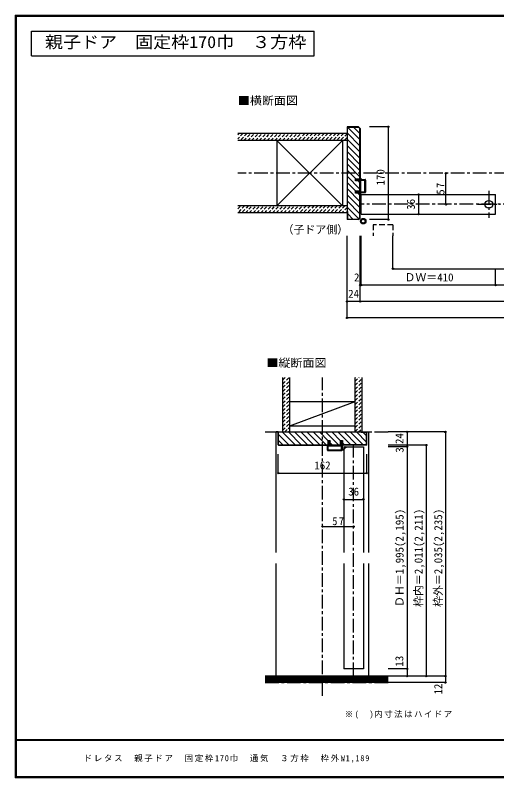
# Model space of a CAD drawing. Units: millimetres at full size, sheet at 1:5. Extents: x -973 to 977, y -718 to 696.
# Drawn here: x -973 to -92, y -701 to 696 of the extents above; entities that cross this region are included whole.
import ezdxf
from ezdxf.enums import TextEntityAlignment as Align

# ---------------------------------------------------------------- set-up
doc = ezdxf.new("R2010")
doc.units = ezdxf.units.MM
doc.header["$LTSCALE"] = 5
doc.header["$PDMODE"] = 32
doc.header["$PDSIZE"] = 2.5
for name, pattern in [('CHAIN1', [8, 5, -1, 1, -1]), ('DASHED1', [1.8, 1.2, -0.6]), ('DASHED2', [3, 2, -1])]:
    doc.linetypes.add(name, pattern=pattern)
for name, color, linetype in [('0-0_補助線', 7, 'Continuous'), ('0-1_通り芯', 4, 'CHAIN1'), ('0-2_柱', 3, 'Continuous'), ('0-3_仕上げ', 2, 'Continuous'), ('0-4_枠', 3, 'Continuous'), ('0-6_扉', 6, 'Continuous'), ('0-7_金物', 7, 'Continuous'), ('0-A_文字', 3, 'Continuous'), ('0-B_寸法', 7, 'Continuous'), ('0-C_ハッチ', 4, 'DASHED1'), ('F-1_枠', 6, 'Continuous'), ('F-A_文字', 7, 'Continuous')]:
    doc.layers.add(name, color=color, linetype=linetype)
doc.styles.add('ＭＳ ゴシック', font='')
doc.styles.get('ＭＳ ゴシック').set_extended_font_data('MS Gothic')

# ---------------------------------------------------------------- blocks, each defined once
blk = doc.blocks.new('01')
at = {"layer": '0-0_補助線'}
for p, q in [((-14.5, 0.346), (-14.5, -0.449)), ((-14.3, 0.346), (-14.3, -0.449)), ((-12.045, -0.049), (-14.178, 0.444)), ((-12, 0.146), (-14.133, 0.639)), ((-11.475, 5.146), (-12.298, 4.504)), ((-12.175, 4.146), (-11.475, 4.146)), ((-12.045, -0.049), (-11.993, 0.145)), ((-11.475, 0.146), (-12, 0.146)), ((-11.475, 7.146), (-11.475, 5.146)), ((-11.475, 4.146), (-11.475, 0.146)), ((-10.68, 7.55), (-9.257, 6.508)), ((-9.375, 6.146), (-10.075, 6.146)), ((-10.075, 3.146), (-10.075, 6.146)), ((-10.075, 3.146), (-9.252, 2.504)), ((-9.375, 2.146), (-10.075, 2.146)), ((-10.075, 0.146), (-10.075, 2.146)), ((-10.075, 0.146), (10.075, 0.146)), ((10.075, 3.146), (9.252, 2.504)), ((10.68, 7.55), (9.257, 6.508)), ((9.375, 6.146), (10.075, 6.146)), ((9.375, 2.146), (10.075, 2.146)), ((10.075, 3.146), (10.075, 6.146)), ((10.075, 0.146), (10.075, 2.146)), ((11.475, 7.146), (11.475, 5.146)), ((11.475, 5.146), (12.298, 4.504)), ((12.175, 4.146), (11.475, 4.146)), ((11.475, 4.146), (11.475, 0.146)), ((11.475, 0.146), (12, 0.146)), ((12.045, -0.049), (11.993, 0.145)), ((12, 0.146), (14.133, 0.639)), ((12.045, -0.049), (14.178, 0.444)), ((14.3, 0.346), (14.3, -0.449)), ((14.5, 0.346), (14.5, -0.449)), ((-14.265, -0.741), (-12.235, -1.196)), ((-14.222, -0.546), (-12.191, -1.001)), ((-12, -1.488), (-12, -8.854)), ((-11.8, -1.488), (-11.8, -8.854)), ((-11, -9.654), (11, -9.654)), ((11, -9.854), (-11, -9.854)), ((-10.6, -1.554), (-10.6, -8.154)), ((-10.3, -1.254), (10.3, -1.254)), ((-10.3, -8.454), (10.3, -8.454)), ((10.6, -1.554), (10.6, -8.154)), ((11.8, -1.488), (11.8, -8.854)), ((12, -1.488), (12, -8.854)), ((14.222, -0.546), (12.191, -1.001)), ((14.265, -0.741), (12.235, -1.196))]:
    blk.add_line(p, q, dxfattribs=at)
for centre, radius, start, end in [((-14.2, 0.346), 0.3, 77.00048, 180), ((-14.2, 0.346), 0.1, 77.00048, 180), ((-12.175, 4.346), 0.2, 127.96957, 270), ((-10.975, 7.146), 0.5, 53.78053, 180), ((-9.375, 6.346), 0.2, 270, 53.78053), ((-9.375, 2.346), 0.2, 270, 52.03043), ((9.375, 6.346), 0.2, 126.21947, 270), ((9.375, 2.346), 0.2, 127.96957, 270), ((10.975, 7.146), 0.5, 0, 126.21947), ((12.175, 4.346), 0.2, 270, 52.03043), ((14.2, 0.346), 0.3, 0, 102.99952), ((14.2, 0.346), 0.1, 0, 102.99952), ((-14.2, -0.449), 0.3, 180, 257.3929), ((-14.2, -0.449), 0.1, 180, 257.3929), ((-12.3, -1.488), 0.3, 0, 76.0718), ((-12.3, -1.488), 0.5, 0, 76.0718), ((-11, -8.854), 1, 180, 270), ((-11, -8.854), 0.8, 180, 270), ((-10.3, -1.554), 0.3, 90, 180), ((-10.3, -8.154), 0.3, 180, 270), ((10.3, -1.554), 0.3, 0, 90), ((10.3, -8.154), 0.3, 270, 0), ((11, -8.854), 1, 270, 0), ((11, -8.854), 0.8, 270, 0), ((12.3, -1.488), 0.5, 103.9282, 180), ((12.3, -1.488), 0.3, 103.9282, 180), ((14.2, -0.449), 0.1, 282.6071, 0), ((14.2, -0.449), 0.3, 282.6071, 0)]:
    blk.add_arc(centre, radius, start, end, dxfattribs=at)
blk = doc.blocks.new('2')
at = {"layer": '0-0_補助線'}
for p, q in [((-9.846, -9.622), (-9.846, 15.078)), ((-8.846, 16.078), (0.354, 16.078)), ((-8.846, 15.878), (0.637, 15.878)), ((-8.446, 14.378), (-8.446, -8.922)), ((-8.146, 14.678), (-1.546, 14.678)), ((-1.246, 14.378), (-1.246, -8.922)), ((0.154, 11.653), (2.154, 11.653)), ((0.154, 11.653), (0.154, -8.497)), ((2.154, 10.953), (2.154, 11.653)), ((3.154, 11.653), (2.512, 10.83)), ((3.154, 11.653), (6.154, 11.653)), ((4.154, 13.753), (4.154, 13.053)), ((5.154, 13.053), (4.512, 13.876)), ((7.154, 13.053), (5.154, 13.053)), ((6.154, 10.953), (6.154, 11.653)), ((7.558, 12.258), (6.516, 10.835)), ((-1.48, -10.622), (-8.846, -10.622)), ((-1.546, -9.222), (-8.146, -9.222)), ((-1.189, -10.85), (-0.732, -12.694)), ((0.354, -12.922), (-0.441, -12.922)), ((0.154, -8.497), (2.154, -8.497)), ((4.154, -9.897), (0.154, -9.897)), ((0.154, -9.897), (0.154, -10.622)), ((0.154, -10.622), (0.645, -12.548)), ((2.154, -7.797), (2.154, -8.497)), ((3.154, -8.497), (2.512, -7.674)), ((3.154, -8.497), (6.154, -8.497)), ((4.154, -10.597), (4.154, -9.897)), ((5.154, -9.897), (4.512, -10.72)), ((7.154, -9.897), (5.154, -9.897)), ((6.154, -7.797), (6.154, -8.497)), ((7.558, -9.101), (6.516, -7.679))]:
    blk.add_line(p, q, dxfattribs=at)
for points in [[(-9.646, 15.078), (-9.646, -9.622), (-9.846, -9.622)], [(4.154, 13.053), (0.154, 13.053), (0.649, 15.723)]]:
    blk.add_lwpolyline(points, dxfattribs=at)
for centre, radius, start, end in [((-8.846, 15.078), 1, 90, 180), ((-8.846, 15.078), 0.8, 90, 180), ((-8.146, 14.378), 0.3, 90, 180), ((-1.546, 14.378), 0.3, 0, 90), ((0.354, 15.778), 0.3, 349.49875, 90), ((2.354, 10.953), 0.2, 180, 322.03043), ((4.354, 13.753), 0.2, 37.96957, 180), ((6.354, 10.953), 0.2, 180, 323.78053), ((7.154, 12.553), 0.5, 323.78053, 90), ((-8.846, -9.622), 1, 180, 270), ((-2.846, -10.72), 6, 179.06153, 259.29815), ((-8.146, -8.922), 0.3, 180, 270), ((-2.846, -10.72), 5.3, 178.93757, 259.29815), ((-1.546, -8.922), 0.3, 270, 0), ((-1.48, -10.922), 0.3, 13.9282, 90), ((-0.441, -12.622), 0.3, 193.9282, 270), ((0.354, -12.622), 0.3, 270, 14.29438), ((2.354, -7.797), 0.2, 37.96957, 180), ((4.354, -10.597), 0.2, 180, 322.03043), ((6.354, -7.797), 0.2, 36.21947, 180), ((7.154, -9.397), 0.5, 270, 36.21947), ((-3.896, -16.272), 0.35, 259.29815, 79.29815)]:
    blk.add_arc(centre, radius, start, end, dxfattribs=at)
blk.add_point((-3.896, -16.622), dxfattribs=at)

msp = doc.modelspace()

# ---------------------------------------------------------------- linework, layer by layer
at = {"layer": '0-1_通り芯'}
for p, q in [((569.153, 406.5), (-565.847, 406.5)), ((345.153, 349.5), (-341.847, 349.5)), ((-410.847, -550.982), (-410.847, 32.5)), ((-515.847, -67.5), (-290.847, -67.5)), ((-353.847, -514.5), (-353.847, -91.5)), ((-515.847, -526.5), (-290.847, -526.5))]:
    msp.add_line(p, q, dxfattribs=at)
at = {"layer": '0-1_通り芯', "color": 7}
for p, q in [((-106.384, 374.296), (-106.384, 325.063)), ((-126.919, 349.5), (-85.133, 349.5))]:
    msp.add_line(p, q, dxfattribs=at)
at = {"layer": '0-1_通り芯', "color": 7, "linetype": 'Continuous'}
msp.add_circle((-106.384, 349.5), 7, dxfattribs=at)
at = {"layer": '0-2_柱', "color": 7}
for p, q in [((-494.347, 346.5), (-374.347, 466.5)), ((-374.347, 346.5), (-494.347, 466.5)), ((-470.847, -56.5), (-350.847, -11.5))]:
    msp.add_line(p, q, dxfattribs=at)
at = {"layer": '0-2_柱'}
for p, q in [((-494.347, 466.5), (-494.347, 346.5)), ((-374.347, 466.5), (-374.347, 346.5)), ((-470.847, -11.5), (-350.847, -11.5)), ((-470.847, -56.5), (-350.847, -56.5))]:
    msp.add_line(p, q, dxfattribs=at)
at = {"layer": '0-3_仕上げ'}
for p, q in [((-365.847, 479), (-565.847, 479)), ((-365.847, 466.5), (-565.847, 466.5)), ((-365.847, 346.5), (-565.847, 346.5)), ((-365.847, 334), (-565.847, 334)), ((-483.347, -67.5), (-483.347, 32.5)), ((-470.847, -67.5), (-470.847, 32.5)), ((-350.847, -67.5), (-350.847, 32.5)), ((-338.347, -67.5), (-338.347, 32.5)), ((-290.847, -514.5), (-515.847, -514.5)), ((-290.847, -526.5), (-515.847, -526.5))]:
    msp.add_line(p, q, dxfattribs=at)
at = {"layer": '0-3_仕上げ', "color": 7}
for p, q in [((-290.847, -516), (-515.847, -516)), ((-290.847, -517.5), (-515.847, -517.5)), ((-290.847, -519), (-515.847, -519)), ((-290.847, -520.5), (-515.847, -520.5)), ((-290.847, -522), (-515.847, -522)), ((-290.847, -523.5), (-515.847, -523.5)), ((-290.847, -525), (-515.847, -525))]:
    msp.add_line(p, q, dxfattribs=at)
at = {"layer": '0-4_枠'}
for p, q in [((-344.675, 491.5), (-365.847, 491.5)), ((-365.847, 491.5), (-365.847, 321.5)), ((-365.347, 491), (-344.883, 491)), ((-365.347, 476.5), (-365.347, 491)), ((-344.883, 491), (-342.347, 488.464)), ((-344.675, 491.5), (-341.847, 488.672)), ((-365.347, 476.5), (-365.847, 476.5)), ((-342.347, 396), (-342.347, 488.464)), ((-341.847, 488.672), (-341.847, 396)), ((-350.347, 396), (-341.847, 396)), ((-350.347, 392.3), (-350.347, 396)), ((-341.847, 392.3), (-350.347, 392.3)), ((-342.347, 373.7), (-342.347, 392.3)), ((-341.847, 373.7), (-341.847, 392.3)), ((-341.847, 373.7), (-350.347, 373.7)), ((-350.347, 370), (-350.347, 373.7)), ((-341.847, 370), (-350.347, 370)), ((-342.347, 324.536), (-342.347, 370)), ((-341.847, 324.328), (-341.847, 370)), ((-365.347, 336.5), (-365.847, 336.5)), ((-365.347, 336.5), (-365.347, 322)), ((-344.675, 321.5), (-365.847, 321.5)), ((-344.882, 322), (-365.347, 322)), ((-344.882, 322), (-342.347, 324.536)), ((-344.675, 321.5), (-341.847, 324.328)), ((-491.847, -67.5), (-329.847, -67.5)), ((-491.347, -90.586), (-491.347, -68)), ((-481.847, -68), (-491.347, -68)), ((-481.847, -67.5), (-481.847, -68)), ((-339.847, -68), (-339.847, -67.5)), ((-339.847, -68), (-330.347, -68)), ((-330.347, -90.586), (-330.347, -68)), ((-400.347, -83), (-396.647, -83)), ((-400.347, -91.5), (-400.347, -83)), ((-396.647, -91.5), (-396.647, -83)), ((-378.047, -91.5), (-378.047, -83)), ((-490.933, -91), (-491.347, -90.586)), ((-491.14, -91.5), (-400.347, -91.5)), ((-490.933, -91), (-400.347, -91)), ((-396.647, -91), (-378.047, -91)), ((-396.647, -91.5), (-378.047, -91.5)), ((-330.761, -91), (-374.347, -91)), ((-330.554, -91.5), (-374.347, -91.5)), ((-330.761, -91), (-330.347, -90.586))]:
    msp.add_line(p, q, dxfattribs=at)
at = {"layer": '0-4_枠', "color": 4}
for p, q in [((-491.847, -67.5), (-495.847, -67.5)), ((-495.847, -288.25), (-495.847, -67.5)), ((-329.847, -67.5), (-325.847, -67.5)), ((-325.847, -288.25), (-325.847, -67.5)), ((-495.847, -514.5), (-495.847, -308.25)), ((-325.847, -514.5), (-325.847, -308.25))]:
    msp.add_line(p, q, dxfattribs=at)
at = {"layer": '0-4_枠'}
for points in [[(-491.14, -91.5), (-491.847, -90.793), (-491.847, -67.5)], [(-330.554, -91.5), (-329.847, -90.793), (-329.847, -67.5)], [(-378.047, -83), (-374.347, -83), (-374.347, -91.5)]]:
    msp.add_lwpolyline(points, dxfattribs=at)
at = {"layer": '0-6_扉'}
for p, q in [((-339.847, 367.5), (-93.884, 367.5)), ((-339.847, 331.5), (-339.847, 367.5)), ((-93.884, 331.5), (-93.884, 367.5)), ((-339.847, 331.5), (-93.884, 331.5)), ((-371.847, -94.5), (-335.847, -94.5)), ((-371.847, -94.5), (-371.847, -288.25)), ((-335.847, -94.5), (-335.847, -288.25)), ((-371.847, -308.25), (-371.847, -501.5)), ((-335.847, -308.25), (-335.847, -501.5)), ((-335.847, -501.5), (-371.847, -501.5))]:
    msp.add_line(p, q, dxfattribs=at)
at = {"layer": '0-6_扉', "linetype": 'DASHED2'}
for p, q in [((-317.852, 312.224), (-317.852, 291.5)), ((-281.852, 312.224), (-317.852, 312.224)), ((-281.852, 312.224), (-281.852, 291.5))]:
    msp.add_line(p, q, dxfattribs=at)
at = {"layer": '0-7_金物'}
for radius in [5, 3.5]:
    msp.add_circle((-336.383, 318.672), radius, dxfattribs=at)
at = {"layer": '0-A_文字'}
for p, q in [((-943.333, 621.667), (-943.333, 666.667)), ((-943.333, 666.667), (-426.19, 666.667)), ((-426.19, 621.667), (-426.19, 666.667)), ((-943.333, 621.667), (-426.19, 621.667))]:
    msp.add_line(p, q, dxfattribs=at)
at = {"layer": '0-B_寸法', "color": 4}
for p, q in [((-290.425, 491.5), (-324.947, 491.5)), ((-290.425, 491.5), (-290.425, 321.5)), ((-184.837, 349.5), (-184.837, 406.5)), ((-234.837, 367.5), (-234.837, 331.5)), ((-290.425, 321.5), (-324.947, 321.5)), ((-365.847, 141.5), (-365.847, 291.5)), ((-341.847, 171.5), (-341.847, 291.5)), ((-339.847, 201.5), (-339.847, 291.5)), ((-281.852, 231.5), (-281.852, 291.5)), ((-281.852, 231.5), (285.158, 231.5)), ((-93.884, 201.5), (-93.884, 231.5)), ((345.153, 201.5), (-341.847, 201.5)), ((369.153, 171.5), (-365.847, 171.5)), ((369.153, 141.5), (-365.847, 141.5)), ((-185.99, -67.5), (-290.847, -67.5)), ((-255.847, -67.5), (-255.847, -514.5)), ((-185.99, -67.5), (-185.99, -526.5)), ((-220.847, -91.5), (-290.847, -91.5)), ((-255.847, -94.5), (-290.847, -94.5)), ((-220.847, -91.5), (-220.847, -514.5)), ((-491.847, -142.922), (-491.847, -108.4)), ((-329.847, -142.922), (-329.847, -108.4)), ((-491.847, -142.922), (-329.847, -142.922)), ((-371.847, -190.882), (-335.847, -190.882)), ((-410.847, -240.882), (-353.847, -240.882)), ((-255.847, -501.5), (-290.847, -501.5)), ((-185.99, -514.5), (-290.847, -514.5)), ((-185.99, -526.5), (-290.847, -526.5))]:
    msp.add_line(p, q, dxfattribs=at)
at = {"layer": '0-B_寸法'}
for p in [(-290.425, 491.5), (-184.837, 406.5), (-234.837, 367.5), (-184.837, 349.5), (-290.425, 321.5), (-234.837, 331.5), (-281.852, 231.5), (-341.847, 201.5), (-339.847, 201.5), (-93.884, 201.5), (-365.847, 171.5), (-341.847, 171.5), (-365.847, 141.5), (-255.847, -67.5), (-185.99, -67.5), (-255.847, -91.5), (-255.847, -94.5), (-220.847, -91.5), (-491.847, -142.922), (-329.847, -142.922), (-371.847, -190.882), (-335.847, -190.882), (-410.847, -240.882), (-353.847, -240.882), (-255.847, -501.5), (-255.847, -514.5), (-220.847, -514.5), (-185.99, -514.5), (-185.99, -526.5)]:
    msp.add_point(p, dxfattribs=at)
at = {"layer": '0-C_ハッチ', "linetype": 'Continuous'}
for p, q in [((-365.847, 491.48), (-342.347, 467.98)), ((-354.053, 491), (-342.347, 479.294)), ((-365.347, 479.667), (-342.347, 456.666)), ((-365.847, 468.853), (-342.347, 445.353)), ((-365.847, 457.539), (-342.347, 434.039)), ((-365.847, 446.226), (-342.347, 422.725)), ((-365.847, 434.912), (-342.347, 411.412)), ((-365.847, 423.598), (-342.347, 400.098)), ((-365.847, 412.284), (-349.563, 396)), ((-365.847, 400.97), (-342.347, 377.47)), ((-345.863, 392.3), (-342.347, 388.784)), ((-365.847, 389.657), (-349.89, 373.7)), ((-365.847, 378.343), (-342.347, 354.843)), ((-365.847, 367.029), (-342.347, 343.529)), ((-346.19, 370), (-342.347, 366.157)), ((-365.847, 355.716), (-342.347, 332.216)), ((-365.847, 344.402), (-344.164, 322.719)), ((-365.347, 332.588), (-354.759, 322)), ((-484.013, -68), (-461.013, -91)), ((-473.2, -67.5), (-449.7, -91)), ((-461.886, -67.5), (-438.386, -91)), ((-450.572, -67.5), (-427.072, -91)), ((-439.259, -67.5), (-415.759, -91)), ((-427.945, -67.5), (-404.445, -91)), ((-416.631, -67.5), (-400.347, -83.784)), ((-405.317, -67.5), (-381.817, -91)), ((-394.004, -67.5), (-378.047, -83.457)), ((-382.69, -67.5), (-359.19, -91)), ((-371.376, -67.5), (-347.876, -91)), ((-360.063, -67.5), (-336.563, -91)), ((-348.749, -67.5), (-330.347, -85.902)), ((-336.935, -68), (-330.347, -74.588)), ((-491.347, -71.98), (-472.327, -91)), ((-491.347, -83.294), (-483.641, -91)), ((-396.647, -87.484), (-393.131, -91)), ((-374.347, -87.157), (-370.504, -91))]:
    msp.add_line(p, q, dxfattribs=at)
at = {"layer": '0-C_ハッチ'}
for p, q in [((-556.444, 479), (-565.847, 469.597)), ((-565.847, 476.668), (-563.515, 479)), ((-549.373, 479), (-561.873, 466.5)), ((-554.802, 466.5), (-542.302, 479)), ((-547.731, 466.5), (-535.231, 479)), ((-540.66, 466.5), (-528.16, 479)), ((-533.589, 466.5), (-521.089, 479)), ((-526.518, 466.5), (-514.018, 479)), ((-519.447, 466.5), (-506.947, 479)), ((-512.376, 466.5), (-499.876, 479)), ((-505.305, 466.5), (-492.805, 479)), ((-498.234, 466.5), (-485.734, 479)), ((-491.162, 466.5), (-478.662, 479)), ((-484.091, 466.5), (-471.591, 479)), ((-477.02, 466.5), (-464.52, 479)), ((-469.949, 466.5), (-457.449, 479)), ((-462.878, 466.5), (-450.378, 479)), ((-443.307, 479), (-455.807, 466.5)), ((-436.236, 479), (-448.736, 466.5)), ((-429.165, 479), (-441.665, 466.5)), ((-422.094, 479), (-434.594, 466.5)), ((-415.023, 479), (-427.523, 466.5)), ((-407.952, 479), (-420.452, 466.5)), ((-400.881, 479), (-413.381, 466.5)), ((-393.81, 479), (-406.31, 466.5)), ((-386.739, 479), (-399.239, 466.5)), ((-379.668, 479), (-392.168, 466.5)), ((-372.596, 479), (-385.096, 466.5)), ((-365.847, 478.678), (-378.025, 466.5)), ((-365.847, 471.607), (-370.954, 466.5)), ((-553.736, 346.5), (-565.847, 334.389)), ((-565.847, 341.46), (-560.807, 346.5)), ((-546.665, 346.5), (-559.165, 334)), ((-552.094, 334), (-539.594, 346.5)), ((-545.023, 334), (-532.523, 346.5)), ((-537.952, 334), (-525.452, 346.5)), ((-530.881, 334), (-518.381, 346.5)), ((-523.81, 334), (-511.31, 346.5)), ((-516.739, 334), (-504.239, 346.5)), ((-509.668, 334), (-497.168, 346.5)), ((-502.596, 334), (-490.096, 346.5)), ((-495.525, 334), (-483.025, 346.5)), ((-488.454, 334), (-475.954, 346.5)), ((-481.383, 334), (-468.883, 346.5)), ((-474.312, 334), (-461.812, 346.5)), ((-467.241, 334), (-454.741, 346.5)), ((-460.17, 334), (-447.67, 346.5)), ((-440.599, 346.5), (-453.099, 334)), ((-433.528, 346.5), (-446.028, 334)), ((-426.457, 346.5), (-438.957, 334)), ((-419.386, 346.5), (-431.886, 334)), ((-412.315, 346.5), (-424.815, 334)), ((-405.244, 346.5), (-417.744, 334)), ((-398.173, 346.5), (-410.673, 334)), ((-391.101, 346.5), (-403.601, 334)), ((-384.03, 346.5), (-396.53, 334)), ((-376.959, 346.5), (-389.459, 334)), ((-369.888, 346.5), (-382.388, 334)), ((-365.847, 343.47), (-375.317, 334)), ((-365.847, 336.399), (-368.246, 334)), ((-483.347, 20.96), (-471.807, 32.5)), ((-483.347, 28.031), (-478.878, 32.5)), ((-350.847, 25.323), (-343.67, 32.5)), ((-350.847, 32.394), (-350.741, 32.5)), ((-350.847, 18.252), (-338.347, 30.752)), ((-483.347, 13.889), (-470.847, 26.389)), ((-483.347, 6.818), (-470.847, 19.318)), ((-350.847, 11.181), (-338.347, 23.681)), ((-350.847, 4.11), (-338.347, 16.61)), ((-483.347, -0.253), (-470.847, 12.247)), ((-483.347, -7.324), (-470.847, 5.176)), ((-350.847, -2.961), (-338.347, 9.539)), ((-350.847, -10.032), (-338.347, 2.468)), ((-483.347, -14.395), (-470.847, -1.895)), ((-483.347, -21.466), (-470.847, -8.966)), ((-350.847, -17.103), (-338.347, -4.603)), ((-350.847, -24.174), (-338.347, -11.674)), ((-483.347, -28.537), (-470.847, -16.037)), ((-483.347, -35.608), (-470.847, -23.108)), ((-350.847, -31.246), (-338.347, -18.746)), ((-350.847, -38.317), (-338.347, -25.817)), ((-483.347, -42.679), (-470.847, -30.179)), ((-483.347, -49.751), (-470.847, -37.251)), ((-350.847, -45.388), (-338.347, -32.888)), ((-350.847, -52.459), (-338.347, -39.959)), ((-483.347, -56.822), (-470.847, -44.322)), ((-483.347, -63.893), (-470.847, -51.393)), ((-350.847, -59.53), (-338.347, -47.03)), ((-350.847, -66.601), (-338.347, -54.101)), ((-479.811, -67.428), (-470.847, -58.464)), ((-472.812, -67.5), (-470.847, -65.535)), ((-344.675, -67.5), (-338.347, -61.172))]:
    msp.add_line(p, q, dxfattribs=at)
at = {"layer": 'F-1_枠'}
for p, q in [((-973.347, 695.833), (-973.347, -700.833)), ((-973.347, 695.833), (976.653, 695.833)), ((-973.347, 695), (976.653, 695)), ((-973.347, 694.167), (976.653, 694.167)), ((-972.514, 695.833), (-972.514, -700.833)), ((-971.68, 695.833), (-971.68, -700.833)), ((976.653, -631.667), (-973.347, -631.667)), ((976.653, -632.5), (-973.347, -632.5)), ((976.653, -699.167), (-973.347, -699.167)), ((976.653, -700), (-973.347, -700)), ((976.653, -700.833), (-973.347, -700.833))]:
    msp.add_line(p, q, dxfattribs=at)

# ---------------------------------------------------------------- block references
at = {"layer": '0-7_金物', "rotation": 90}
for name, p in [('01', (-341.701, 383)), ('2', (-385.769, -91.654))]:
    msp.add_blockref(name, p, dxfattribs=at)

# ---------------------------------------------------------------- texts
at = {"layer": '0-A_文字', "style": 'ＭＳ ゴシック', "width": 1.1}
msp.add_text('親子ドア\u3000固定枠170巾\u3000３方枠', height=21.99, dxfattribs=at).set_placement((-918.899, 629.167), align=Align.BOTTOM_LEFT)
at = {"layer": '0-A_文字', "color": 7, "style": 'ＭＳ ゴシック', "width": 1.1}
for s, p in [('■横断面図', (-565.847, 527.74)), ('■縦断面図', (-513.547, 47.256))]:
    msp.add_text(s, height=14.66, dxfattribs=at).set_placement(p, align=Align.BOTTOM_LEFT)
at = {"layer": '0-A_文字', "color": 7, "style": 'ＭＳ ゴシック'}
msp.add_text('（子ドア側）', height=14.66, dxfattribs=at).set_placement((-483.847, 291.5), align=Align.BOTTOM_LEFT)
at = {"layer": '0-A_文字', "color": 7, "insert": (-370.051, -592.63), "char_height": 11, "attachment_point": 7, "style": 'ＭＳ ゴシック'}
msp.add_mtext('\\T1.18;※(\u3000)内寸法はハイドア', dxfattribs=at)
at = {"layer": '0-B_寸法', "style": 'ＭＳ ゴシック'}
for s, p in [('170', (-292.925, 384)), ('36', (-237.337, 339.5)), ('24', (-258.347, -89.5)), ('3', (-258.01, -105.385)), ('ＤＨ＝1,995(2,195)', (-258.027, -388)), ('枠内＝2,011(2,211)', (-223.347, -388)), ('枠外＝2,035(2,235)', (-187.333, -388)), ('13', (-258.556, -497.245)), ('12', (-187.376, -548.4))]:
    msp.add_text(s, height=14.66, rotation=90, dxfattribs=at).set_placement(p, align=Align.BOTTOM_LEFT)
for s, p in [('2', (-353.169, 204)), ('ＤＷ＝410', (-260.865, 204)), ('24', (-363.847, 174)), ('162', (-425.847, -140.422)), ('36', (-363.847, -188.382))]:
    msp.add_text(s, height=14.66, dxfattribs=at).set_placement(p, align=Align.BOTTOM_LEFT)
at = {"layer": '0-B_寸法', "insert": (-187.337, 367.375), "char_height": 14.66, "attachment_point": 7, "rotation": 90, "style": 'ＭＳ ゴシック'}
msp.add_mtext('\\T1.27;\\W0.95;57', dxfattribs=at)
at = {"layer": '0-B_寸法', "insert": (-392.972, -238.382), "char_height": 14.66, "attachment_point": 7, "style": 'ＭＳ ゴシック'}
msp.add_mtext('\\T1.27;\\W0.95;57', dxfattribs=at)
at = {"layer": 'F-A_文字', "insert": (-847.938, -673.333), "char_height": 11, "attachment_point": 7, "style": 'ＭＳ ゴシック'}
msp.add_mtext('\\T1.2;ドレタス\u3000親子ドア\u3000固定枠170巾\u3000通気\u3000３方枠\u3000枠外W1,189', dxfattribs=at)

doc.saveas('drawing.dxf')
